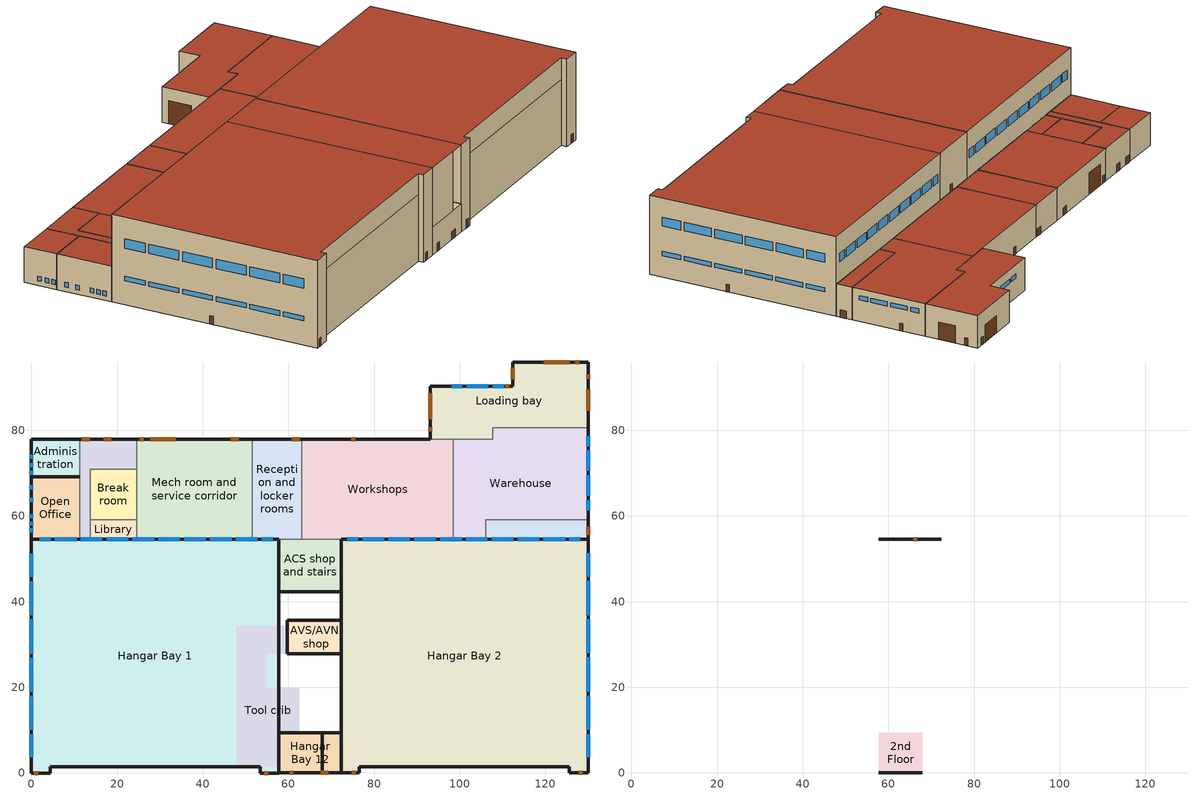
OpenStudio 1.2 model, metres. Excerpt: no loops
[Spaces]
Hangar Bay 1
 floor ground: 57.73,54.6 57.73,0 53.46,0 53.46,1.49 4.42,1.49 4.42,0 0,0 0,54.6 z0
 wall outside: 53.46,1.49 53.46,0 57.73,0 / 0,54.6 0,0 4.42,0 4.42,1.49 z0:22.7; 57.73,54.6 0,54.6 z9.24:22.7; 57.73,0 57.73,54.6 z7.3:22.7; 57.73,9.37 57.73,42.33 z0:7.3; 4.42,1.49 53.46,1.49 z17.2:22.7
 wall outside (ServiceDoor): 4.42,1.49 53.46,1.49 z0:17.2
 wall to Elec room and Corridor: 13.76,54.6 11.25,54.6 z0:9.24
 wall to Reception and locker rooms: 57.73,54.6 51.55,54.6 z0:9.24
 wall to Hangar Bay 12: 57.73,0 57.73,9.37 z0:7.3
 wall to Open Office: 11.25,54.6 0,54.6 z0:9.24
 wall to ACS shop and stairs: 57.73,42.33 57.73,54.6 z0:7.3
 wall to Mech room and service corridor: 51.55,54.6 24.55,54.6 z0:9.24
 wall to Library: 24.55,54.6 13.76,54.6 z0:9.24
 window: 0,18.02 0,10.09 / 0,51.19 0,45.79 / 0,9.09 0,3.69 / 0,35.87 0,27.94 / 0,44.79 0,36.87 / 0,26.94 0,19.02 z6.21:7.43; 0,9.09 0,3.69 / 0,26.94 0,19.02 / 0,35.87 0,27.94 / 0,18.02 0,10.09 / 0,44.79 0,36.87 / 0,51.19 0,45.79 / 40.69,54.6 35.66,54.6 / 56.3,54.6 53.75,54.6 / 16.57,54.6 11.54,54.6 / 28.63,54.6 23.6,54.6 / 10.54,54.6 5.51,54.6 / 4.51,54.6 1.96,54.6 / 22.6,54.6 17.57,54.6 / 46.72,54.6 41.69,54.6 / 52.75,54.6 47.72,54.6 / 34.66,54.6 29.63,54.6 z14.7:17.14
 door: 0.72,0 1.63,0 / 54.36,0 55.27,0 / 0,28.63 0,27.72 z0:2.13
 roof outside: 57.73,0 57.73,54.6 0,54.6 0,0 4.42,0 4.42,1.49 53.46,1.49 53.46,0 z22.7
Hangar Bay 2
 floor ground: 129.95,54.6 129.95,0 125.53,0 125.53,1.49 76.49,1.49 76.49,0 72.35,0 72.35,54.6 z0
 wall outside: 125.53,1.49 125.53,0 129.95,0 129.95,54.6 / 72.35,0 76.49,0 76.49,1.49 z0:22.7; 76.49,1.49 125.53,1.49 z17.2:22.7; 72.35,54.6 72.35,0 z7.3:22.7; 72.35,27.78 72.35,9.37 / 72.35,42.33 72.35,35.69 z0:7.3; 129.95,54.6 72.35,54.6 z9.24:22.7
 wall outside (ServiceDoor): 76.49,1.49 125.53,1.49 z0:17.2
 wall to Workshops: 98.46,54.6 72.35,54.6 z0:9.24
 wall to Fire protection and office: 129.95,54.6 106.04,54.6 z0:9.24
 wall to Hangar Bay 12: 72.35,9.37 72.35,0 z0:7.3
 wall to AVS/AVN shop: 72.35,35.69 72.35,27.78 z0:7.3
 wall to Warehouse: 106.04,54.6 98.46,54.6 z0:9.24
 wall to ACS shop and stairs: 72.35,54.6 72.35,42.33 z0:7.3
 window: 129.95,3.69 129.95,9.09 / 129.95,10.09 129.95,18.02 z14.7:17.14; 129.95,36.92 129.95,44.84 / 129.95,45.84 129.95,51.24 z14.66:17.1; 129.95,27.99 129.95,35.91 / 129.95,19.06 129.95,26.99 z14.69:17.13; 129.95,3.69 129.95,9.09 / 129.95,10.09 129.95,18.02 / 129.95,19.02 129.95,26.94 / 129.95,45.79 129.95,51.19 / 129.95,27.94 129.95,35.87 / 129.95,36.87 129.95,44.79 z6.21:7.43; 128.1,54.6 125.55,54.6 / 106.46,54.6 101.43,54.6 / 94.4,54.6 89.37,54.6 / 82.34,54.6 77.31,54.6 / 124.55,54.6 119.52,54.6 / 100.43,54.6 95.4,54.6 / 88.37,54.6 83.34,54.6 / 118.52,54.6 113.49,54.6 / 112.49,54.6 107.46,54.6 / 76.31,54.6 73.76,54.6 z14.81:17.25
 door: 74.81,0 75.73,0 / 127.74,0 128.66,0 / 129.95,22.33 129.95,23.24 z0:2.13
 roof outside: 129.95,0 129.95,54.6 72.35,54.6 72.35,0 76.49,0 76.49,1.49 125.53,1.49 125.53,0 z22.7
Open Office
 floor ground: 11.25,69.19 11.25,54.6 0,54.6 0,69.19 z0
 wall outside: 0,69.19 0,54.6 z0:9.24
 wall to Elec room and Corridor: 11.25,54.6 11.25,69.19 z0:9.24
 window: 0,57.07 0,56.16 / 0,60.39 0,59.47 / 0,58.69 0,57.77 z1.17:2.35; 0,64.25 0,63.34 z1.13:2.31; 0,67.16 0,66.24 z1.17:2.34
 roof outside: 11.25,54.6 11.25,69.19 0,69.19 0,54.6 z9.24
Elec room and Corridor
 floor ground: 24.55,77.88 24.55,70.95 13.76,70.95 13.76,54.6 11.25,54.6 11.25,77.88 z0
 wall outside: 24.55,77.88 11.25,77.88 z0:9.24
 wall to Administration: 11.25,77.88 11.25,69.19 z0:9.24
 wall to Mech room and service corridor: 24.55,70.95 24.55,77.88 z0:9.24
 wall to Break room: 13.76,59.11 13.76,70.95 24.55,70.95 z0:9.24
 wall to Library: 13.76,54.6 13.76,59.11 z0:9.24
 door: 13.57,77.88 11.74,77.88 / 18.68,77.88 16.85,77.88 z0:2.13
 roof outside: 13.76,54.6 13.76,70.95 24.55,70.95 24.55,77.88 11.25,77.88 11.25,54.6 z9.24
Library
 floor ground: 24.55,59.11 24.55,54.6 13.76,54.6 13.76,59.11 z0
 wall to Break room: 24.55,59.11 13.76,59.11 z0:9.24
 wall to Mech room and service corridor: 24.55,54.6 24.55,59.11 z0:9.24
 roof outside: 24.55,54.6 24.55,59.11 13.76,59.11 13.76,54.6 z9.24
Mech room and service corridor
 floor ground: 51.55,77.88 51.55,54.6 24.55,54.6 24.55,77.88 z0
 wall outside: 51.55,77.88 24.55,77.88 z0:9.24
 wall to Break room: 24.55,70.95 24.55,59.11 z0:9.24
 wall to Reception and locker rooms: 51.55,54.6 51.55,77.88 z0:9.24
 door: 26.26,77.88 25.35,77.88 / 48.39,77.88 46.56,77.88 z0:2.13; 33.75,77.88 27.75,77.88 z0:6.1
 roof outside: 51.55,54.6 51.55,77.88 24.55,77.88 24.55,54.6 z9.24
Reception and locker rooms
 floor ground: 63.14,77.88 63.14,54.6 51.55,54.6 51.55,77.88 z0
 wall outside: 63.14,77.88 51.55,77.88 z0:9.24
 wall to Workshops: 63.14,54.6 63.14,77.88 z0:9.24
 wall to ACS shop and stairs: 57.73,54.6 63.14,54.6 z0:7.3
 wall to 2nd Floor: 57.73,54.6 63.14,54.6 z7.3:9.24
 door: 62.64,77.88 60.81,77.88 z0:2.13
 roof outside: 63.14,54.6 63.14,77.88 51.55,77.88 51.55,54.6 z9.24
Workshops
 floor ground: 98.46,77.88 98.46,54.6 63.14,54.6 63.14,77.88 z0
 wall outside: 93.1,77.88 63.14,77.88 z0:9.24
 wall to ACS shop and stairs: 63.14,54.6 72.35,54.6 z0:7.3
 wall to Loading bay: 98.46,77.88 93.1,77.88 z0:9.24
 wall to Warehouse: 98.46,54.6 98.46,77.88 z0:9.24
 wall to 2nd Floor: 63.14,54.6 72.35,54.6 z7.3:9.24
 door: 75.59,77.88 74.68,77.88 z0:2.13
 roof outside: 98.46,54.6 98.46,77.88 63.14,77.88 63.14,54.6 z9.24
Warehouse
 floor ground: 129.95,80.6 129.95,59.16 106.04,59.16 106.04,54.6 98.46,54.6 98.46,77.88 107.75,77.88 107.75,80.6 z0
 wall outside: 129.95,59.16 129.95,80.6 z0:9.24
 wall to Loading bay: 129.95,80.6 107.75,80.6 107.75,77.88 98.46,77.88 z0:9.24
 wall to Fire protection and office: 106.04,54.6 106.04,59.16 129.95,59.16 z0:9.24
 window: 129.95,70.49 129.95,75.29 / 129.95,61.34 129.95,63.69 / 129.95,76.29 129.95,78.64 / 129.95,64.69 129.95,69.49 z6.21:7.38
 door: 129.95,73.09 129.95,74 z0:2.13
 roof outside: 106.04,54.6 106.04,59.16 129.95,59.16 129.95,80.6 107.75,80.6 107.75,77.88 98.46,77.88 98.46,54.6 z9.24
Break room
 floor ground: 24.55,70.95 24.55,59.11 13.76,59.11 13.76,70.95 z0
 roof outside: 24.55,59.11 24.55,70.95 13.76,70.95 13.76,59.11 z9.24
Administration
 floor ground: 11.25,77.88 11.25,69.19 0,69.19 0,77.88 z0
 wall outside: 11.25,77.88 0,77.88 0,69.19 11.25,69.19 z0:9.24
 window: 0,74.28 0,73.36 / 0,72.33 0,71.42 / 0,70.57 0,69.66 z1.17:2.34
 roof outside: 11.25,69.19 11.25,77.88 0,77.88 0,69.19 z9.24
Loading bay
 floor ground: 129.95,95.93 129.95,80.6 107.75,80.6 107.75,77.88 93.1,77.88 93.1,90.32 112.33,90.32 112.33,95.93 z0
 wall outside: 129.95,80.6 129.95,95.93 112.33,95.93 112.33,90.32 93.1,90.32 93.1,77.88 z0:9.24
 window: 100.62,90.32 98.1,90.32 / 106.67,90.32 101.62,90.32 / 110.2,90.32 107.67,90.32 z5.5:6.72
 door: 127.88,95.93 126.96,95.93 / 111.49,90.32 110.57,90.32 / 93.1,80.64 93.1,79.73 / 129.95,92.07 129.95,92.99 z0:2.13; 125.69,95.93 119.59,95.93 / 129.95,84.5 129.95,89.4 z0:4.9; 112.33,94.6 112.33,91.85 z0:3.2; 93.1,88.58 93.1,82.58 z0:6
 roof outside: 107.75,77.88 107.75,80.6 129.95,80.6 129.95,95.93 112.33,95.93 112.33,90.32 93.1,90.32 93.1,77.88 z9.24
Hangar Bay 12
 floor ground: 72.35,9.37 72.35,0 57.73,0 57.73,9.37 z0
 wall outside: 57.73,0 72.35,0 / 72.35,9.37 57.73,9.37 z0:7.3
 wall outside (000 Interior Ceiling): 57.73,0 67.91,0 67.91,9.37 57.73,9.37 z7.3; 72.35,0 72.35,9.37 67.91,9.37 67.91,0 z7.3
 door: 60.25,0 61.17,0 / 67.51,0 69.34,0 z0:2.13
Tool crib
 floor ground: 62.57,34.41 62.57,27.78 49.95,27.78 49.95,19.86 62.57,19.86 62.57,1.46 47.95,1.46 47.95,34.41 z0; 52.84,27.78 52.84,19.86 49.95,19.86 49.95,27.78 z0; 54.84,27.78 54.84,19.86 52.84,19.86 52.84,27.78 z0
AVS/AVN shop
 floor ground: 72.35,35.69 72.35,27.78 59.73,27.78 59.73,35.69 z0
 wall outside: 72.35,35.69 59.73,35.69 59.73,27.78 72.35,27.78 z0:7.3
 wall outside (000_Interior Wall): 72.35,27.78 72.35,35.69 59.73,35.69 59.73,27.78 z7.3
ACS shop and stairs
 floor ground: 72.35,54.6 72.35,42.33 57.73,42.33 57.73,54.6 z0
 wall outside: 57.73,42.33 72.35,42.33 z0:7.3
 roof outside (000 Interior Ceiling): 72.35,42.33 72.35,54.6 57.73,54.6 57.73,42.33 z7.3
Fire protection and office
 floor ground: 129.95,59.16 129.95,54.6 106.04,54.6 106.04,59.16 z0
 wall outside: 129.95,54.6 129.95,59.16 z0:9.24
 door: 129.95,55.64 129.95,57.47 z0:2.13
 roof outside: 129.95,54.6 129.95,59.16 106.04,59.16 106.04,54.6 z9.24
2nd Floor
 floor ground: 67.91,9.37 67.91,0 57.73,0 57.73,9.37 z7.3
 wall outside: 72.35,54.6 57.73,54.6 z9.24:22.7; 57.73,0 67.91,0 z7.3:22.7
 door: 66.72,54.6 65.81,54.6 z9.24:11.38
 roof outside: 72.35,0 72.35,54.6 57.73,54.6 57.73,0 z22.7
[Building]
Archetype 1A - Hangar: North Axis=-100; Nominal Floor to Floor Height=3; Default Construction Set=V4Baseline-MNECB_ASHRAE90.1_ClimateZone6; Default Schedule Set=NECB-A
[Site]
Site 1: Latitude {deg}=44.12; Longitude {deg}=-77.53; Time Zone {hr}=-5; Elevation {m}=86
[SizingPeriod:DesignDay] Barometric Pressure {Pa}=100296; Sky Clearness=0; Rain Indicator=0; Snow Indicator=0; Day of Month=21; Daylight Saving Time Indicator=0; Dry-Bulb Temperature Range Modifier Type=DefaultMultipliers
Name | Maximum Dry-Bulb Temperature {C} | Daily Dry-Bulb Temperature Range {deltaC} | Humidity Indicating Conditions at Maximum Dry-Bulb {BasedOnField A3} | Wind Speed {m/s} | Wind Direction {deg} | Month | Day Type | Humidity Indicating Type | Solar Model Indicator | ASHRAE Taub | ASHRAE Taud
Trenton Ann Hum_n 99.6% Condns DP=>MCDB | -21 | 0 | -27.1 | 2.9 | 50 | 1 | WinterDesignDay | Dewpoint | ASHRAEClearSky
Trenton Ann Clg .4% Condns DP=>MDB | 26 | 9.9 | 22.2 | 5.1 | 220 | 7 | SummerDesignDay | Dewpoint | ASHRAETau | 0.459 | 2.014
Trenton Ann Htg Wind 99.6% Condns WS=>MCDB | -3.4 | 0 | -3.4 | 13.4 | 50 | 1 | WinterDesignDay | Wetbulb | ASHRAEClearSky
Trenton Ann Htg 99.6% Condns DB | -21.8 | 0 | -21.8 | 2.9 | 50 | 1 | WinterDesignDay | Wetbulb | ASHRAEClearSky
Trenton Ann Clg .4% Condns DB=>MWB | 29.2 | 9.9 | 22.1 | 5.1 | 220 | 7 | SummerDesignDay | Wetbulb | ASHRAETau | 0.459 | 2.014
Trenton Ann Clg .4% Condns WB=>MDB | 27.5 | 9.9 | 23.5 | 5.1 | 220 | 7 | SummerDesignDay | Wetbulb | ASHRAETau | 0.459 | 2.014
Trenton Ann Clg .4% Condns Enth=>MDB | 27.5 | 9.9 | 70700 | 5.1 | 220 | 7 | SummerDesignDay | Enthalpy | ASHRAETau | 0.459 | 2.014
[Construction]
000 Interior Ceiling: 000 M11 100mm lightweight concrete, 000 F05 Ceiling air space resistance, 000 F16 Acoustic tile
000_Interior Partition; 000_Interior Door: 000_G05 25mm wood
000_ExtSlabCarpet_4in_ClimateZone 1-8: MAT-CC05 4 HW CONCRETE, CP02 CARPET PAD
V4-BRoof1- RSI0.7: MNECB Ref Gravel 50mm, MNECB Built-up Roof 9.5mm, MNECB Ref Metal
000_Interior Floor: 000_F16 Acoustic tile, 000_F05 Ceiling air space resistance, 000_M11 100mm lightweight concrete
000_Interior Wall: 000_G01a 19mm gypsum board, 000_F04 Wall air space resistance, 000_G01a 19mm gypsum board
000_Interior Ceiling: 000_M11 100mm lightweight concrete, 000_F05 Ceiling air space resistance, 000_F16 Acoustic tile
MNECB Ref Underground Floor 6.136: MNECB Ref Polystyrene 25mm, MNECB Ref concrete 100mm
MNECB_ExtWindow: MNECB Ref Simple Glazing System
000_Exterior Door: 000_F08 Metal surface, 000_I01 25mm insulation board
000_Exterior Window 1: 000_Clear 3mm 1, 000_Air 13mm, 000_Clear 3mm 1
000_Interior Window 1: 000_Clear 3mm 1
ServiceDoor: ServiceDoorMat
ASHRAE 189.1-2009 ExtWall SteelFrame ClimateZone 4-8: MAT-SHEATH, Wall Insulation [39], 1/2IN Gypsum
vintage 1 glazing: vintage 1 glazing
V1-BWall2: 000_F08 Metal surface, 000_G05 12mm wood, Wall Insulation - RSI 2.82, 1/2IN Gypsum
V4-BRoof1- RSI 3.52: MNECB Ref Gravel 50mm, MNECB Ref Polystyrene 100 mm, 000_F08 Metal surface
[Material]
Name | Roughness | Thickness | Conductivity | Density | Specific Heat | Thermal Absorptance | Solar Absorptance | Visible Absorptance
000 F16 Acoustic tile; 000_F16 Acoustic tile | MediumSmooth | 0.0191 | 0.06 | 368 | 590
000 M11 100mm lightweight concrete; 000_M11 100mm lightweight concrete | MediumRough | 0.1016 | 0.53 | 1280 | 840
MAT-CC05 4 HW CONCRETE | Rough | 0.1016 | 1.311 | 2240 | 836.8 | 0.9 | 0.7 | 0.7
000_G05 25mm wood | MediumSmooth | 0.0254 | 0.15 | 608 | 1630
000_F08 Metal surface | Smooth | 0.0008 | 45.28 | 7824 | 500
000_G05 12mm wood | MediumSmooth | 0.012 | 0.15 | 608 | 1630
000_G01a 19mm gypsum board | MediumSmooth | 0.019 | 0.16 | 800 | 1090
MNECB Ref Gravel 50mm | VeryRough | 0.0508 | 1.80282 | 1601.794 | 837.17 | 0.9 | 0.7 | 0.7
MNECB Built-up Roof 9.5mm | VeryRough | 0.110097 | 0.1634 | 1121.29 | 1465.048 | 0.9 | 0.7 | 0.7
MNECB Ref Metal | Smooth | 0.0015 | 62.7066 | 7832.773 | 502.302 | 0.9 | 0.2 | 0.2
MNECB Ref Polystyrene 25mm | MediumRough | 0.02487 | 0.02885 | 28.832 | 1213.897
MNECB Ref concrete 100mm | MediumRough | 0.1016 | 1.80282 | 2242.512 | 837.17
000_I01 25mm insulation board | MediumRough | 0.0254 | 0.03 | 43 | 1210
Wall Insulation [39] | MediumRough | 0.1184 | 0.045 | 265 | 836.8 | 0.9 | 0.7 | 0.7
1/2IN Gypsum | Smooth | 0.0127 | 0.16 | 784.9 | 830 | 0.9 | 0.92 | 0.92
Wall Insulation - RSI 2.82 | MediumRough | 0.1524 | 0.0362319 | 9.6 | 836.8 | 0.9 | 0.7 | 0.7
MNECB Ref Polystyrene 100 mm | MediumRough | 0.1 | 0.0347 | 28.832 | 1213.897
[Material:AirGap]
Name | Thermal Resistance
000 F05 Ceiling air space resistance; 000_F05 Ceiling air space resistance | 0.18
000_F04 Wall air space resistance | 0.15
[Material:NoMass] Thermal Absorptance=0.9; Solar Absorptance=0.7
Name | Roughness | Thermal Resistance | Visible Absorptance | Thermal Resistance {m2-K/W}
CP02 CARPET PAD | VeryRough | 0.2165 | 0.8
MAT-SHEATH | Rough | 0.3626 | 0.7
ServiceDoorMat | Smooth |  |  | 0.793
[WindowMaterial:Gas]
000_Air 13mm: Gas Type=Air; Thickness=0.0127
[WindowMaterial:Glazing] Optical Data Type=SpectralAverage; Solar Transmittance at Normal Incidence=0.837; Front Side Solar Reflectance at Normal Incidence=0.075; Back Side Solar Reflectance at Normal Incidence=0.075; Visible Transmittance at Normal Incidence=0.898; Front Side Visible Reflectance at Normal Incidence=0.081; Back Side Visible Reflectance at Normal Incidence=0.081
Name | Thickness | Infrared Transmittance at Normal Incidence | Front Side Infrared Hemispherical Emissivity | Back Side Infrared Hemispherical Emissivity | Conductivity | Thickness {m} | Conductivity {W/m-K}
000_Clear 3mm 1 | 0.003 | 0 | 0.84 | 0.84 | 0.9
vintage 1 glazing |  |  |  |  |  | 0.005 | 2.2
[WindowMaterial:SimpleGlazingSystem]
MNECB Ref Simple Glazing System: U-Factor {W/m2-K}=3.4; Solar Heat Gain Coefficient=0.64; Visible Transmittance=0.21
[DefaultSurfaceConstructions]
Name | Floor Construction | Wall Construction | Roof Ceiling Construction
ASHRAE_90.1-2004_ClimateZone 5-6 (s_scho)_Exterior_DefSurfCons 11 | 000_ExtSlabCarpet_4in_ClimateZone 1-8 | ASHRAE 189.1-2009 ExtWall SteelFrame ClimateZone 4-8 | V4-BRoof1- RSI0.7
000_Interior_DefSurfCons 17 | 000_Interior Floor | 000_Interior Wall | 000_Interior Ceiling
000_Ground_DefSurfCons 16 | MNECB Ref Underground Floor 6.136 |  | 000_ExtSlabCarpet_4in_ClimateZone 1-8
Default Surface Constructions 7 |  | V1-BWall2 | V4-BRoof1- RSI 3.52
Default Surface Constructions 8 | 000_Interior Floor | 000_Interior Wall | 000 Interior Ceiling
Default Surface Constructions 9 | MNECB Ref Underground Floor 6.136
[DefaultSubSurfaceConstructions]
Name | Fixed Window Construction | Operable Window Construction | Door Construction | Glass Door Construction | Skylight Construction | Tubular Daylight Dome Construction | Tubular Daylight Diffuser Construction
ASHRAE_90.1-2004_ClimateZone 5-6 (s_scho)_Exterior_DefSubCons 10 | MNECB_ExtWindow | MNECB_ExtWindow | 000_Exterior Door | 000_Exterior Window 1 | 000_Exterior Window 1 | 000_Interior Window 1 | 000_Interior Window 1
000_Interior_DefSubCons 16 | 000_Interior Window 1 | 000_Interior Window 1 | 000_Interior Door | 000_Exterior Window 1 | 000_Exterior Window 1 | 000_Interior Window 1 | 000_Interior Window 1
Default Sub Surface Constructions 5 | vintage 1 glazing | vintage 1 glazing | 000_Exterior Door
Default Sub Surface Constructions 6 | vintage 1 glazing | vintage 1 glazing | 000_Interior Door
[DefaultConstructionSet] Interior Partition Construction=000_Interior Partition
Name | Default Exterior Surface Constructions | Default Interior Surface Constructions | Default Ground Contact Surface Constructions | Default Exterior SubSurface Constructions | Default Interior SubSurface Constructions
V4Baseline-MNECB_ASHRAE90.1_ClimateZone6 | ASHRAE_90.1-2004_ClimateZone 5-6 (s_scho)_Exterior_DefSurfCons 11 | 000_Interior_DefSurfCons 17 | 000_Ground_DefSurfCons 16 | ASHRAE_90.1-2004_ClimateZone 5-6 (s_scho)_Exterior_DefSubCons 10 | 000_Interior_DefSubCons 16
vintage 1 steel frame construction | Default Surface Constructions 7 | Default Surface Constructions 8 | Default Surface Constructions 9 | Default Sub Surface Constructions 5 | Default Sub Surface Constructions 6
[DefaultScheduleSet]
Name | Hours of Operation Schedule | Number of People Schedule | Lighting Schedule | Electric Equipment Schedule | Hot Water Equipment Schedule | Other Equipment Schedule | People Activity Level Schedule
NECB-A | NECB-A-Fan | NECB-A-Occ | NECB-A-Ltg | NECB-A-Equ | NECB-A-HW | NECB-A-Proc
7-4 operating hours | Ventilations fans | Occ hours | Lights | Equipment | HW equip |  | Medium Office Activity
[ElectricEquipment:Definition] Design Level Calculation Method=Watts/Area
Name | Watts per Space Floor Area {W/m2}
MNECB-Electrical/Mechanical-sched-*-elec_def; MNECB-Lounge/recreation-sched-B-elec_def; MNECB-Storage area-sched-E-elec_def; MNECB-Warehouse-sched-A-elec_def | 1
MNECB-Library - cataloging-sched-C-elec_def | 0
MNECB-Locker room-sched-*-elec_def | 2.5
MNECB-Manufacturing facility-sched-A-elec_def; MNECB-Workshop-sched-A-elec_def | 10
MNECB-Office-sched-A-elec_def | 7.5
[Lights:Definition] Design Level Calculation Method=Watts/Area
Name | Watts per Space Floor Area {W/m2}
MNECB-Workshop-sched-A-lights_def; MNECB-Manufacturing facility-sched-A-lights_def | 26.9
MNECB-Warehouse-sched-A-lights_def | 10.8
MNECB-Storage area-sched-E-lights_def | 3.2
MNECB-Office-sched-A-lights_def | 19.4
MNECB-Lounge/recreation-sched-B-lights_def; MNECB-Electrical/Mechanical-sched-*-lights_def | 7.5
MNECB-Locker room-sched-*-lights_def | 8.6
MNECB-Library - cataloging-sched-C-lights_def | 16.2
[People:Definition] Number of People Calculation Method=Area/Person; Fraction Radiant=0.3
Name | Space Floor Area per Person {m2/person}
NECB-Warehouse-sched-A-people_def | 1500
NECB-Workshop-sched-A-people_def; NECB-Manufacturing facility-sched-A-people_def | 30
NECB-Lounge/recreation-sched-B-people_def; NECB-Locker room-sched-*-people_def | 10
NECB-Library - cataloging-sched-C-people_def; NECB-Office-sched-A-people_def | 20
NECB-Electrical/Mechanical-sched-*-people_def | 200
NECB-Storage area-sched-E-people_def | 100
[ThermostatSetpoint:DualSetpoint] Heating Setpoint Temperature Schedule=Heating thermostat; Cooling Setpoint Temperature Schedule=Cooling thermostat
Thermostat Setpoint Dual Setpoint 1; Thermostat Setpoint Dual Setpoint 2; Thermostat Setpoint Dual Setpoint 3; Thermostat Setpoint Dual Setpoint 4; Thermostat Setpoint Dual Setpoint 5; Thermostat Setpoint Dual Setpoint 6; Thermostat Setpoint Dual Setpoint 7; Thermostat Setpoint Dual Setpoint 8; Thermostat Setpoint Dual Setpoint 9; Thermostat Setpoint Dual Setpoint 10; Thermostat Setpoint Dual Setpoint 11; Thermostat Setpoint Dual Setpoint 12; Thermostat Setpoint Dual Setpoint 13; Thermostat Setpoint Dual Setpoint 14; Thermostat Setpoint Dual Setpoint 15; Thermostat Setpoint Dual Setpoint 16; Thermostat Setpoint Dual Setpoint 17; Thermostat Setpoint Dual Setpoint 18
[DesignSpecification:OutdoorAir]
Name | Outdoor Air Flow per Person {m3/s-person}
NECB-Warehouse-A-oa; NECB-Library - cataloging-C-oa | 0.008
NECB-Workshop-A-oa; NECB-Manufacturing facility-A-oa | 0.075
NECB-Lounge/recreation-B-oa | 0.03
NECB-Locker room-*-oa; NECB-Storage area-E-oa | 0.025
NECB-Electrical/Mechanical-*-oa | 0.05
NECB-Office-A-oa | 0.01
[BuildingStory] Nominal Z Coordinate {m}=0; Nominal Floor to Floor Height {m}=22.7
Name | Default Schedule Set
Building Story 1 | 7-4 operating hours
Building Story 2
[Space]
Name | Space Type | Building Story | Thermal Zone | Default Schedule Set
Hangar Bay 1 | NECB-Workshop | Building Story 1 | Hangar bay 1 zone
Hangar Bay 2 | NECB-Workshop | Building Story 1 | Hanger bay 2 zone
Open Office | NECB-Office | Building Story 1 | Open office zone
Elec room and Corridor | NECB-Electrical/Mechanical | Building Story 1 | Elec room zone
Library | NECB-Library - cataloging | Building Story 1 | Library zone
Mech room and service corridor | NECB-Electrical/Mechanical | Building Story 1 | Mech room zone
Reception and locker rooms | NECB-Locker room | Building Story 1 | Reception and locker room zone
Workshops | NECB-Manufacturing facility | Building Story 1 | North workshops zone
Warehouse | NECB-Warehouse | Building Story 1 | Warehouse zone
Break room | NECB-Lounge/recreation | Building Story 1 | Break room zone
Administration | NECB-Office | Building Story 1 | Office admin zone
Loading bay | NECB-Warehouse | Building Story 1 | Loading bay zone
Hangar Bay 12 | NECB-Storage area | Building Story 1 | Haz zone
Tool crib | NECB-Workshop | Building Story 1 | Tools and parts zone
AVS/AVN shop | NECB-Workshop | Building Story 1 | AVS AVN shop zone
ACS shop and stairs | NECB-Workshop | Building Story 1 | ACS shop zone | 7-4 operating hours
2nd Floor | NECB-Storage area | Building Story 2 | 2nd floor zone | 7-4 operating hours
Fire protection and office | NECB-Office | Building Story 1 | Fire protection and office zone
[AvailabilityManager:Scheduled] Schedule=Always On Discrete
Availability Manager Scheduled 1; Availability Manager Scheduled 2; Availability Manager Scheduled 3; Availability Manager Scheduled 4; Availability Manager Scheduled 5; Availability Manager Scheduled 6; Availability Manager Scheduled 7
[ThermalZone] Use Ideal Air Loads=No
Name | Thermostat
Office admin zone | Thermostat Setpoint Dual Setpoint 14
Open office zone | Thermostat Setpoint Dual Setpoint 15
Elec room zone | Thermostat Setpoint Dual Setpoint 5
Break room zone | Thermostat Setpoint Dual Setpoint 4
Library zone | Thermostat Setpoint Dual Setpoint 10
Mech room zone | Thermostat Setpoint Dual Setpoint 12
Reception and locker room zone | Thermostat Setpoint Dual Setpoint 16
North workshops zone | Thermostat Setpoint Dual Setpoint 13
Loading bay zone | Thermostat Setpoint Dual Setpoint 11
Warehouse zone | Thermostat Setpoint Dual Setpoint 18
Fire protection and office zone | Thermostat Setpoint Dual Setpoint 6
ACS shop zone | Thermostat Setpoint Dual Setpoint 2
Tools and parts zone | Thermostat Setpoint Dual Setpoint 17
AVS AVN shop zone | Thermostat Setpoint Dual Setpoint 3
Haz zone | Thermostat Setpoint Dual Setpoint 9
2nd floor zone | Thermostat Setpoint Dual Setpoint 1
Hangar bay 1 zone | Thermostat Setpoint Dual Setpoint 7
Hanger bay 2 zone | Thermostat Setpoint Dual Setpoint 8
[SpaceType] Default Construction Set=vintage 1 steel frame construction; Default Schedule Set=7-4 operating hours
Name | Design Specification Outdoor Air Object
NECB-Warehouse | NECB-Warehouse-A-oa
NECB-Workshop | NECB-Workshop-A-oa
NECB-Lounge/recreation | NECB-Lounge/recreation-B-oa
NECB-Manufacturing facility | NECB-Manufacturing facility-A-oa
NECB-Locker room | NECB-Locker room-*-oa
NECB-Library - cataloging | NECB-Library - cataloging-C-oa
NECB-Electrical/Mechanical | NECB-Electrical/Mechanical-*-oa
NECB-Office | NECB-Office-A-oa
NECB-Storage area | NECB-Storage area-E-oa
[People]
Name | People Definition | Space or SpaceType | Activity Level Schedule
NECB-Warehouse-sched-A-people | NECB-Warehouse-sched-A-people_def | NECB-Warehouse | Medium Office Activity
NECB-Workshop-sched-A-people | NECB-Workshop-sched-A-people_def | NECB-Workshop | Medium Office Activity
NECB-Lounge/recreation-sched-B-people | NECB-Lounge/recreation-sched-B-people_def | NECB-Lounge/recreation | Medium Office Activity
NECB-Manufacturing facility-sched-A-people | NECB-Manufacturing facility-sched-A-people_def | NECB-Manufacturing facility
NECB-Locker room-sched-*-people | NECB-Locker room-sched-*-people_def | NECB-Locker room | Medium Office Activity
NECB-Library - cataloging-sched-C-people | NECB-Library - cataloging-sched-C-people_def | NECB-Library - cataloging | Medium Office Activity
NECB-Electrical/Mechanical-sched-*-people | NECB-Electrical/Mechanical-sched-*-people_def | NECB-Electrical/Mechanical | Medium Office Activity
NECB-Office-sched-A-people | NECB-Office-sched-A-people_def | NECB-Office | Medium Office Activity
NECB-Storage area-sched-E-people | NECB-Storage area-sched-E-people_def | NECB-Storage area | Medium Office Activity
[Lights]
Name | Lights Definition | Space or SpaceType
NECB-Warehouse-sched-A-lights | MNECB-Warehouse-sched-A-lights_def | NECB-Warehouse
NECB-Workshop-sched-A-lights | MNECB-Workshop-sched-A-lights_def | NECB-Workshop
NECB-Lounge/recreation-sched-B-lights | MNECB-Lounge/recreation-sched-B-lights_def | NECB-Lounge/recreation
NECB-Manufacturing facility-sched-A-lights | MNECB-Manufacturing facility-sched-A-lights_def | NECB-Manufacturing facility
NECB-Locker room-sched-*-lights | MNECB-Locker room-sched-*-lights_def | NECB-Locker room
NECB-Library - cataloging-sched-C-lights | MNECB-Library - cataloging-sched-C-lights_def | NECB-Library - cataloging
NECB-Electrical/Mechanical-sched-*-lights | MNECB-Electrical/Mechanical-sched-*-lights_def | NECB-Electrical/Mechanical
NECB-Office-sched-A-lights | MNECB-Office-sched-A-lights_def | NECB-Office
NECB-Storage area-sched-E-lights | MNECB-Storage area-sched-E-lights_def | NECB-Storage area
[ElectricEquipment]
Name | Electric Equipment Definition | Space or SpaceType
NECB-Warehouse-sched-A-elec | MNECB-Warehouse-sched-A-elec_def | NECB-Warehouse
NECB-Workshop-sched-A-elec | MNECB-Workshop-sched-A-elec_def | NECB-Workshop
NECB-Lounge/recreation-sched-B-elec | MNECB-Lounge/recreation-sched-B-elec_def | NECB-Lounge/recreation
NECB-Manufacturing facility-sched-A-elec | MNECB-Manufacturing facility-sched-A-elec_def | NECB-Manufacturing facility
NECB-Locker room-sched-*-elec | MNECB-Locker room-sched-*-elec_def | NECB-Locker room
NECB-Library - cataloging-sched-C-elec | MNECB-Library - cataloging-sched-C-elec_def | NECB-Library - cataloging
NECB-Electrical/Mechanical-sched-*-elec | MNECB-Electrical/Mechanical-sched-*-elec_def | NECB-Electrical/Mechanical
NECB-Office-sched-A-elec | MNECB-Office-sched-A-elec_def | NECB-Office
NECB-Storage area-sched-E-elec | MNECB-Storage area-sched-E-elec_def | NECB-Storage area
[HotWaterEquipment]
Name | Hot Water Equipment Definition | Space or SpaceType
NECB-Warehouse-sched-A-hw | NECB-Warehouse-sched-A-hw_def | NECB-Warehouse
NECB-Workshop-sched-A-hw | NECB-Workshop-sched-A-hw_def | NECB-Workshop
NECB-Lounge/recreation-sched-B-hw | NECB-Lounge/recreation-sched-B-hw_def | NECB-Lounge/recreation
NECB-Manufacturing facility-sched-A-hw | NECB-Manufacturing facility-sched-A-hw_def | NECB-Manufacturing facility
NECB-Locker room-sched-*-hw | NECB-Locker room-sched-*-hw_def | NECB-Locker room
NECB-Library - cataloging-sched-C-hw | NECB-Library - cataloging-sched-C-hw_def | NECB-Library - cataloging
NECB-Electrical/Mechanical-sched-*-hw | NECB-Electrical/Mechanical-sched-*-hw_def | NECB-Electrical/Mechanical
NECB-Office-sched-A-hw | NECB-Office-sched-A-hw_def | NECB-Office
NECB-Storage area-sched-E-hw | NECB-Storage area-sched-E-hw_def | NECB-Storage area
[HotWaterEquipment:Definition] Design Level Calculation Method=Watts/Person
Name | Watts per Person {W/Person}
NECB-Warehouse-sched-A-hw_def; NECB-Storage area-sched-E-hw_def | 300
NECB-Workshop-sched-A-hw_def; NECB-Manufacturing facility-sched-A-hw_def; NECB-Library - cataloging-sched-C-hw_def; NECB-Office-sched-A-hw_def | 90
NECB-Lounge/recreation-sched-B-hw_def | 60
NECB-Locker room-sched-*-hw_def; NECB-Electrical/Mechanical-sched-*-hw_def | 0
[SpaceInfiltration:DesignFlowRate] Schedule=Always On; Design Flow Rate Calculation Method=AirChanges/Hour; Design Flow Rate {m3/s}=0
Name | Space or SpaceType | Flow per Space Floor Area {m3/s-m2} | Flow per Exterior Surface Area {m3/s-m2} | Air Changes per Hour {1/hr}
elec/mech ACH | NECB-Electrical/Mechanical | 0 | 0.0007 | 0.27
library ACH | NECB-Library - cataloging |  | 0.0007 | 0.27
hanger ach | NECB-Manufacturing facility |  | 0 | 0.4
storage ACH | NECB-Storage area |  | 0.0007 | 0.27
warehouse ACH | NECB-Warehouse |  | 0 | 0.27
workshop infiltratrion | NECB-Workshop |  |  | 0.4
office ACH | NECB-Office |  |  | 0.27
lounge ACH | NECB-Lounge/recreation |  |  | 0.27
locker room ACH | NECB-Locker room |  |  | 0.27
[WaterUse:Equipment:Definition]
Name | Peak Flow Rate {m3/s}
Bathroom Sink Definition | 3.19e-05
Bathroom Sink Definition 1 | 6.31e-05
[WaterUse:Equipment]
Name | Water Use Equipment Definition | Flow Rate Fraction Schedule
Bathroom Sink | Bathroom Sink Definition | HW equip
Bathroom Sink 1 | Bathroom Sink Definition 1
[Schedule:Constant]
Always On Discrete: Value=1
[Schedule:Ruleset]
Name | Default Day Schedule | Summer Design Day Schedule | Winter Design Day Schedule
Medium Office Activity | Medium Office Activity Default Schedule | Medium Office Activity Summer Design Day | Medium Office Activity Winter Design Day
Always On | Always On Default Schedule | Always On Summer Design Day | Always On Winter Design Day
NECB-A-Fan | Schedule Day 4
NECB-A-Occ | Schedule Day 1
NECB-A-Ltg | Schedule Day 2
NECB-A-Equ | Schedule Day 3
NECB-A-HW | Schedule Day 8
NECB-A-Proc | Schedule Day 5
Occ hours | Schedule Day 6 | Schedule Day 41 | Schedule Day 42
Ventilations fans | Schedule Day 7
Lights | Schedule Day 14
Equipment | Schedule Day 15
HW equip | Schedule Day 22 | Schedule Day 47 | Schedule Day 48
Heating thermostat | Schedule Day 23 | Schedule Day 45 | Schedule Day 46
Cooling thermostat | Schedule Day 25 | Schedule Day 43 | Schedule Day 44
[Schedule:Day]
Medium Office Activity Default Schedule; Medium Office Activity Winter Design Day; Medium Office Activity Summer Design Day: 24, 0, 120
Always On Default Schedule; Always On Winter Design Day; Always On Summer Design Day: 24, 0, 1
Schedule Day 4; Schedule Day 1; Schedule Day 2; Schedule Day 3; Schedule Day 8; Schedule Day 5: 24, 0, 0
sunNECB-A-Fan 1; satNECB-A-Fan 1; sunNECB-A-Occ 1; satNECB-A-Occ 1: 1, 0, 0, 2, 0, 0, 3, 0, 0, 4, 0, 0, 5, 0, 0, 6, 0, 0, 7, 0, 0, 8, 0, 0, 9, 0, 0, 10, 0, 0, 11, 0, 0, 12, 0, 0, 13, 0, 0, 14, 0, 0, 15, 0, 0, 16, 0, 0, 17, 0, 0, 18, 0, 0, 19, 0, 0, 20, 0, 0, 21, 0, 0, 22, 0, 0, 23, 0, 0, 24, 0, 0
wkdNECB-A-Fan 1: 1, 0, 0, 2, 0, 0, 3, 0, 0, 4, 0, 0, 5, 0, 0, 6, 0, 0, 7, 0, 1, 8, 0, 1, 9, 0, 1, 10, 0, 1, 11, 0, 1, 12, 0, 1, 13, 0, 1, 14, 0, 1, 15, 0, 1, 16, 0, 1, 17, 0, 1, 18, 0, 1, 19, 0, 1, 20, 0, 1, 21, 0, 1, 22, 0, 0, 23, 0, 0, 24, 0, 0
wkdNECB-A-Occ 1: 1, 0, 0, 2, 0, 0, 3, 0, 0, 4, 0, 0, 5, 0, 0, 6, 0, 0, 7, 0, 0, 8, 0, 0.1, 9, 0, 0.7, 10, 0, 0.9, 11, 0, 0.9, 12, 0, 0.9, 13, 0, 0.5, 14, 0, 0.5, 15, 0, 0.9, 16, 0, 0.9, 17, 0, 0.9, 18, 0, 0.7, 19, 0, 0.3, 20, 0, 0.1, 21, 0, 0.1, 22, 0, 0.1, 23, 0, 0.1, 24, 0, 0
sunNECB-A-Ltg 1; satNECB-A-Ltg 1; sunNECB-A-HW 1; satNECB-A-HW 1: 1, 0, 0.05, 2, 0, 0.05, 3, 0, 0.05, 4, 0, 0.05, 5, 0, 0.05, 6, 0, 0.05, 7, 0, 0.05, 8, 0, 0.05, 9, 0, 0.05, 10, 0, 0.05, 11, 0, 0.05, 12, 0, 0.05, 13, 0, 0.05, 14, 0, 0.05, 15, 0, 0.05, 16, 0, 0.05, 17, 0, 0.05, 18, 0, 0.05, 19, 0, 0.05, 20, 0, 0.05, 21, 0, 0.05, 22, 0, 0.05, 23, 0, 0.05, 24, 0, 0.05
wkdNECB-A-Ltg 1: 1, 0, 0.05, 2, 0, 0.05, 3, 0, 0.05, 4, 0, 0.05, 5, 0, 0.05, 6, 0, 0.05, 7, 0, 0.05, 8, 0, 0.3, 9, 0, 0.8, 10, 0, 0.9, 11, 0, 0.9, 12, 0, 0.9, 13, 0, 0.9, 14, 0, 0.9, 15, 0, 0.9, 16, 0, 0.9, 17, 0, 0.9, 18, 0, 0.8, 19, 0, 0.5, 20, 0, 0.3, 21, 0, 0.3, 22, 0, 0.1, 23, 0, 0.1, 24, 0, 0.05
sunNECB-A-Equ 1; satNECB-A-Equ 1; sunNECB-A-Proc 1; satNECB-A-Proc 1: 1, 0, 0.2, 2, 0, 0.2, 3, 0, 0.2, 4, 0, 0.2, 5, 0, 0.2, 6, 0, 0.2, 7, 0, 0.2, 8, 0, 0.2, 9, 0, 0.2, 10, 0, 0.2, 11, 0, 0.2, 12, 0, 0.2, 13, 0, 0.2, 14, 0, 0.2, 15, 0, 0.2, 16, 0, 0.2, 17, 0, 0.2, 18, 0, 0.2, 19, 0, 0.2, 20, 0, 0.2, 21, 0, 0.2, 22, 0, 0.2, 23, 0, 0.2, 24, 0, 0.2
wkdNECB-A-Equ 1; wkdNECB-A-Proc 1: 1, 0, 0.2, 2, 0, 0.2, 3, 0, 0.2, 4, 0, 0.2, 5, 0, 0.2, 6, 0, 0.2, 7, 0, 0.2, 8, 0, 0.3, 9, 0, 0.8, 10, 0, 0.9, 11, 0, 0.9, 12, 0, 0.9, 13, 0, 0.9, 14, 0, 0.9, 15, 0, 0.9, 16, 0, 0.9, 17, 0, 0.9, 18, 0, 0.9, 19, 0, 0.5, 20, 0, 0.3, 21, 0, 0.3, 22, 0, 0.2, 23, 0, 0.2, 24, 0, 0.2
wkdNECB-A-HW 1: 1, 0, 0.05, 2, 0, 0.05, 3, 0, 0.05, 4, 0, 0.05, 5, 0, 0.05, 6, 0, 0.05, 7, 0, 0.05, 8, 0, 0.1, 9, 0, 0.5, 10, 0, 0.5, 11, 0, 0.9, 12, 0, 0.9, 13, 0, 0.9, 14, 0, 0.9, 15, 0, 0.9, 16, 0, 0.9, 17, 0, 0.7, 18, 0, 0.5, 19, 0, 0.3, 20, 0, 0.2, 21, 0, 0.2, 22, 0, 0.2, 23, 0, 0.05, 24, 0, 0.05
Schedule Day 6: 7, 0, 0, 16, 0, 1, 24, 0, 0
Schedule Day 41; Schedule Day 42: 7, 0, 0, 17, 0, 1, 24, 0, 0
Schedule Day 7: 6, 0, 0.201579, 16, 0, 1, 24, 0, 0.208081
Schedule Day 14: 7, 0, 0.0676419, 16, 0, 1, 24, 0, 0.0702426
Schedule Day 15: 7, 0, 0.0871473, 16, 0, 1, 24, 0, 0.0949494
Schedule Day 22: 7, 0, 0.0832462, 8, 0, 0.504563, 15, 0, 0.905074, 16, 0, 0.505863, 24, 0, 0.0832462
Schedule Day 23: 6, 0, 19.0836, 16, 0, 19.9712, 24, 0, 19
Schedule Day 25: 6, 0, 25, 16, 0, 23.5, 24, 0, 25
Schedule Day 43; Schedule Day 44: 24, 0, 23
Schedule Day 45; Schedule Day 46: 24, 0, 22
Schedule Day 47: 24, 0, 0.898151
Schedule Day 48: 24, 0, 0.899473
[Schedule:Rule] Date Specification Type=DateRange; Start Month=1; Start Day=1; End Month=12; End Day=31
Name | Schedule Ruleset | Rule Order | Day Schedule | Apply Sunday | Apply Monday | Apply Tuesday | Apply Wednesday | Apply Thursday | Apply Friday | Apply Saturday
sunNECB-A-Fanrule | NECB-A-Fan | 0 | sunNECB-A-Fan 1 | Yes | No | No | No | No | No | No
satNECB-A-Fanrule | NECB-A-Fan | 1 | satNECB-A-Fan 1 | No | No | No | No | No | No | Yes
wkdNECB-A-Fan rule | NECB-A-Fan | 2 | wkdNECB-A-Fan 1 | No | Yes | Yes | Yes | Yes | Yes | No
sunNECB-A-Occrule | NECB-A-Occ | 0 | sunNECB-A-Occ 1 | Yes | No | No | No | No | No | No
satNECB-A-Occrule | NECB-A-Occ | 1 | satNECB-A-Occ 1 | No | No | No | No | No | No | Yes
wkdNECB-A-Occ rule | NECB-A-Occ | 2 | wkdNECB-A-Occ 1 | No | Yes | Yes | Yes | Yes | Yes | No
sunNECB-A-Ltgrule | NECB-A-Ltg | 0 | sunNECB-A-Ltg 1 | Yes | No | No | No | No | No | No
satNECB-A-Ltgrule | NECB-A-Ltg | 1 | satNECB-A-Ltg 1 | No | No | No | No | No | No | Yes
wkdNECB-A-Ltg rule | NECB-A-Ltg | 2 | wkdNECB-A-Ltg 1 | No | Yes | Yes | Yes | Yes | Yes | No
sunNECB-A-Equrule | NECB-A-Equ | 0 | sunNECB-A-Equ 1 | Yes | No | No | No | No | No | No
satNECB-A-Equrule | NECB-A-Equ | 1 | satNECB-A-Equ 1 | No | No | No | No | No | No | Yes
wkdNECB-A-Equ rule | NECB-A-Equ | 2 | wkdNECB-A-Equ 1 | No | Yes | Yes | Yes | Yes | Yes | No
sunNECB-A-HWrule | NECB-A-HW | 0 | sunNECB-A-HW 1 | Yes | No | No | No | No | No | No
satNECB-A-HWrule | NECB-A-HW | 1 | satNECB-A-HW 1 | No | No | No | No | No | No | Yes
wkdNECB-A-HW rule | NECB-A-HW | 2 | wkdNECB-A-HW 1 | No | Yes | Yes | Yes | Yes | Yes | No
sunNECB-A-Procrule | NECB-A-Proc | 0 | sunNECB-A-Proc 1 | Yes | No | No | No | No | No | No
satNECB-A-Procrule | NECB-A-Proc | 1 | satNECB-A-Proc 1 | No | No | No | No | No | No | Yes
wkdNECB-A-Proc rule | NECB-A-Proc | 2 | wkdNECB-A-Proc 1 | No | Yes | Yes | Yes | Yes | Yes | No
